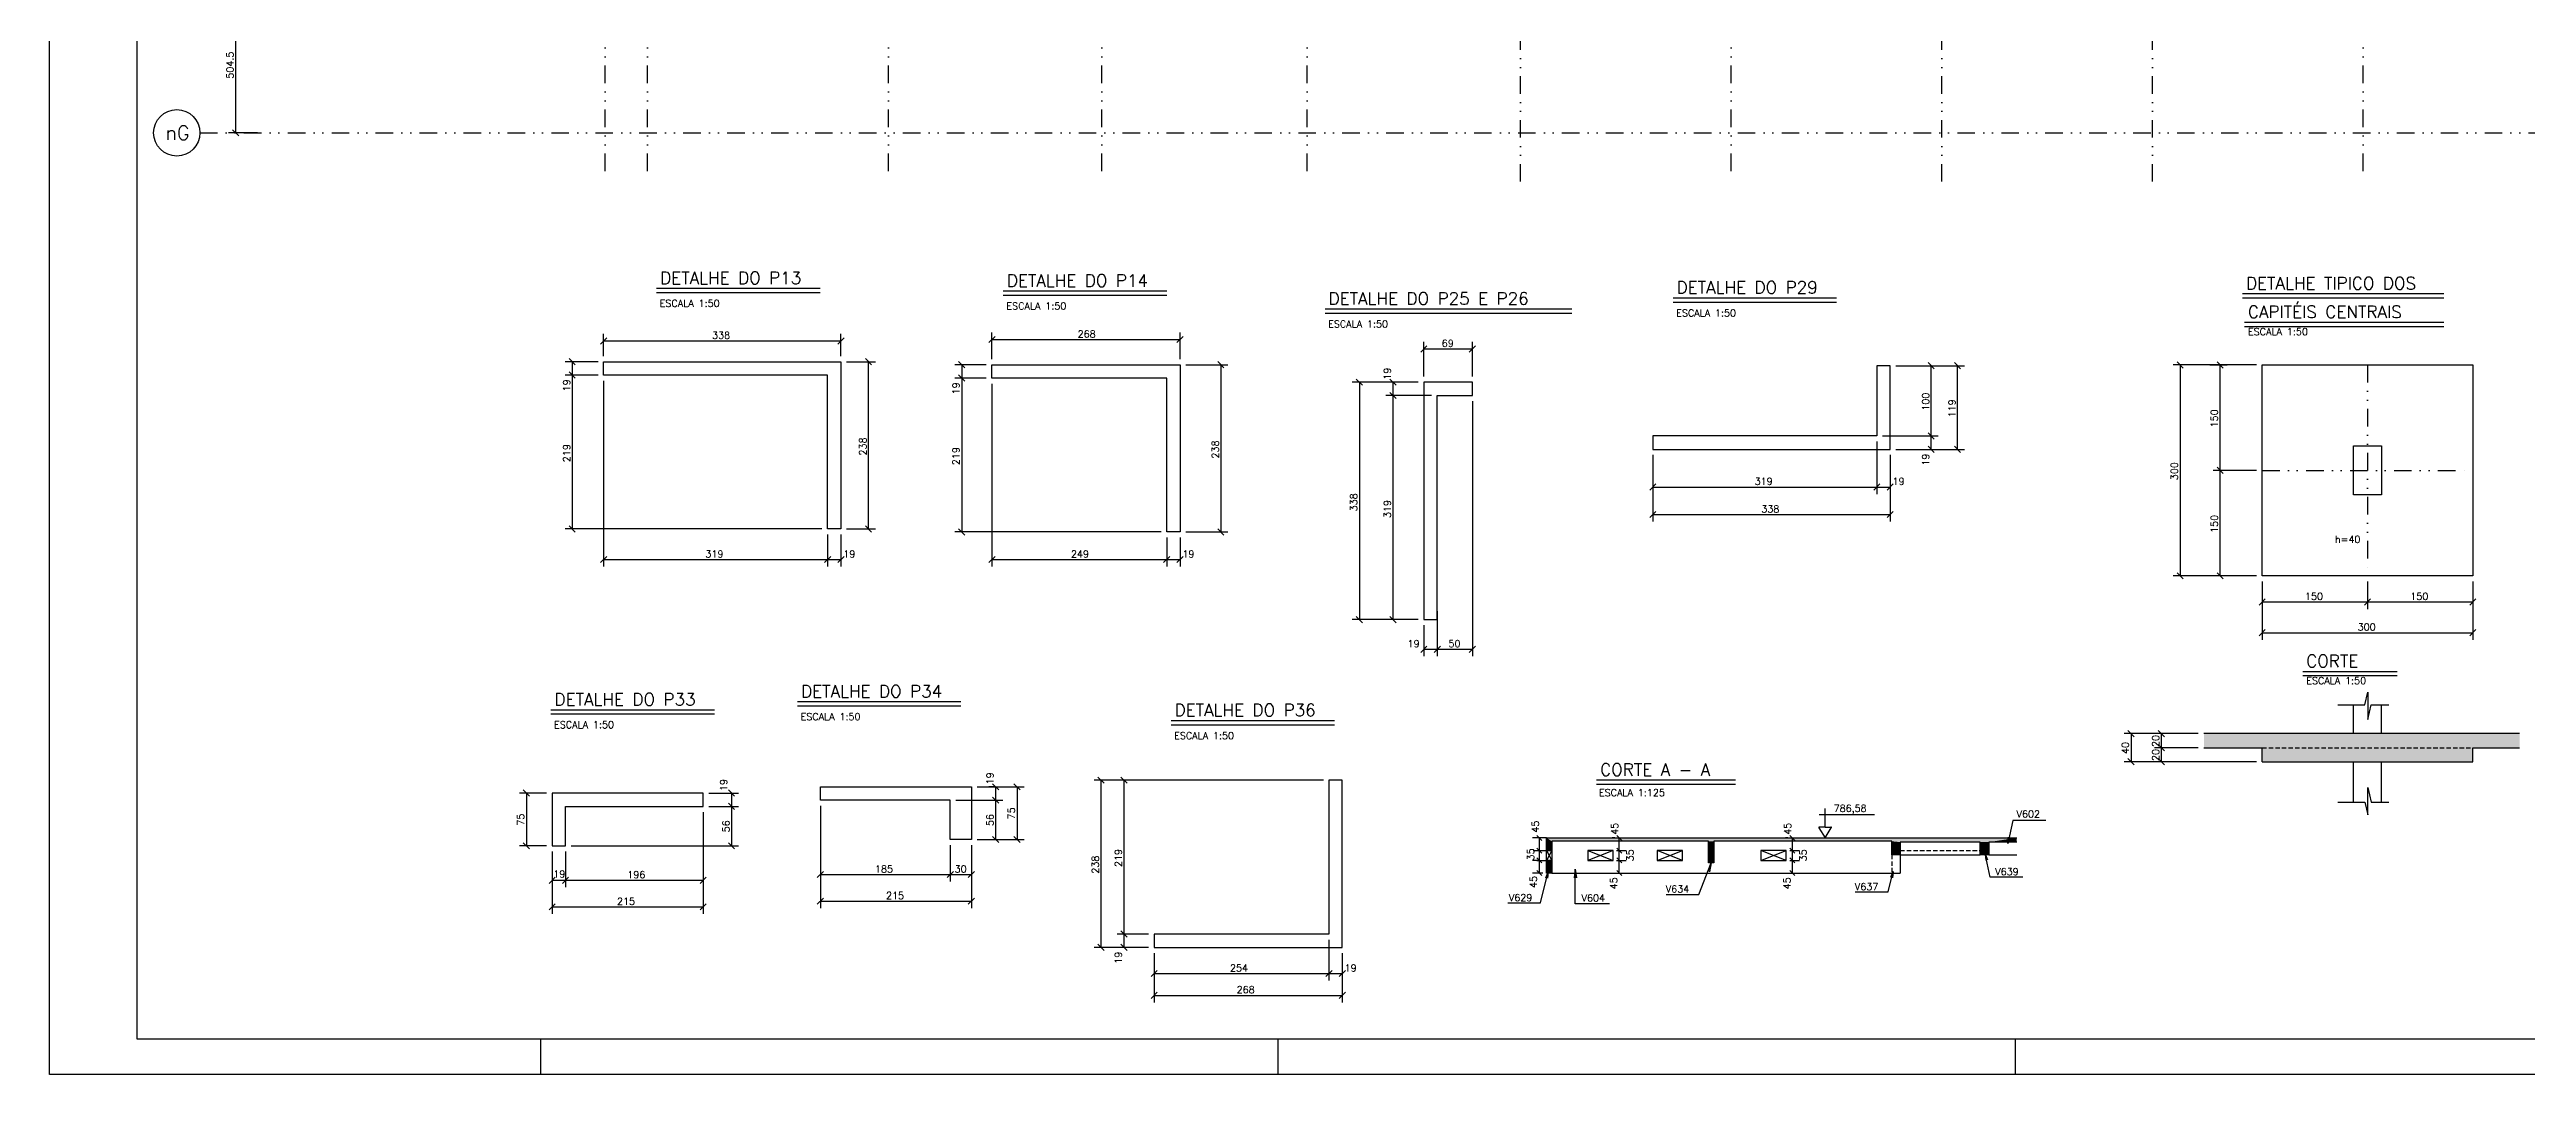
# Model space of a CAD drawing. Extents: x 552728 to 567603, y -747 to 9766.
# Drawn here: x 552728 to 561548, y -747 to 2899 of the extents above; entities that cross this region are included whole.
import ezdxf

# ---------------------------------------------------------------- set-up
doc = ezdxf.new("R2010")
doc.units = 0
doc.header["$LTSCALE"] = 125
doc.header["$MEASUREMENT"] = 0
doc.linetypes.add('DIVIDE', pattern=[1.25, 0.5, -0.25, 0, -0.25, 0, -0.25])
doc.linetypes.add('HIDDEN2', pattern=[0.1875, 0.125, -0.0625])
doc.layers.get('0').update_dxf_attribs({"linetype": 'CONTINUOUS'})
for name, color, linetype in [('205', 14, 'DIVIDE'), ('210', 11, 'HIDDEN2'), ('216', 7, 'CONTINUOUS'), ('220', 4, 'CONTINUOUS'), ('221', 5, 'CONTINUOUS'), ('222', 6, 'CONTINUOUS'), ('230', 3, 'CONTINUOUS'), ('238', 11, 'CONTINUOUS'), ('239', 4, 'CONTINUOUS'), ('250', 5, 'CONTINUOUS'), ('253', 253, 'CONTINUOUS')]:
    doc.layers.add(name, color=color, linetype=linetype)
doc.styles.get("Standard").update_dxf_attribs({"font": 'ROMANS.SHX'})

msp = doc.modelspace()

# ---------------------------------------------------------------- linework, layer by layer
for p, q in [((552728.1, -747), (552728.1, 9765.5)), ((559317.9, 34.6), (559317.9, -30.4)), ((559317.9, 34.6), (559602.9, 34.6)), ((558077.5, -30.4), (559317.9, -30.4)), ((554478.1, -747), (554478.1, -622)), ((557103.1, -747), (557103.1, -622)), ((559728.1, -747), (559728.1, -622)), ((567603.1, -747), (552728.1, -747))]:
    msp.add_line(p, q)
for points in [[(558205.4, 49.6), (558205.4, 14.6), (558295.4, 14.6), (558295.4, 49.6), (558205.4, 49.6)], [(558452.1, 49.6), (558452.1, 14.6), (558542.1, 14.6), (558542.1, 49.6), (558452.1, 49.6)], [(558822.1, 49.6), (558822.1, 14.6), (558912.1, 14.6), (558912.1, 49.6), (558822.1, 49.6)]]:
    msp.add_lwpolyline(points)
at = {"layer": '205'}
for p, q in [((554706.4, 2467), (554706.4, 9090.6)), ((555715.9, 2467), (555715.9, 9090.6)), ((556475.4, 2467), (556475.4, 9090.6)), ((557206.4, 2467), (557206.4, 9090.6)), ((557965.9, 2429.5), (557965.9, 9090.6)), ((558715.9, 2467), (558715.9, 9090.6)), ((559465.9, 2429.5), (559465.9, 9090.6)), ((560215.9, 2429.5), (560215.9, 9090.6)), ((560965.9, 2467), (560965.9, 9090.6)), ((554857.4, 2467), (554856.4, 6614.7)), ((553263.6, 2603.1), (562791.7, 2603.1)), ((560981.8, 1777.2), (560981.8, 1027.2)), ((560606.8, 1402.2), (561356.8, 1402.2))]:
    msp.add_line(p, q, dxfattribs=at)
at = {"layer": '210'}
for p, q in [((560606.8, 415.5), (561356.8, 415.5)), ((559287.9, 34.6), (559287.9, -30.4)), ((559317.9, 49.6), (559602.9, 49.6))]:
    msp.add_line(p, q, dxfattribs=at)
at = {"layer": '216'}
for p, q in [((553379.5, 2614.2), (553401.6, 2592.1)), ((554690.1, 1851.7), (554712.1, 1873.8)), ((555535.1, 1851.7), (555557.1, 1873.8)), ((556072.7, 1856.6), (556094.8, 1878.7)), ((556742.7, 1856.6), (556764.8, 1878.7)), ((554578.1, 1799.8), (554600.2, 1777.7)), ((555655.2, 1777.7), (555633.1, 1799.8)), ((555965.1, 1789.1), (555987.2, 1767)), ((556887.8, 1789.1), (556909.9, 1767)), ((557610.8, 1823.3), (557632.9, 1845.4)), ((557783.3, 1823.3), (557805.4, 1845.4)), ((559439.2, 1763.5), (559417.1, 1785.6)), ((559532.9, 1763.5), (559510.8, 1785.6)), ((560303.5, 1788.2), (560325.6, 1766.1)), ((560468, 1766.1), (560445.9, 1788.2)), ((554578.1, 1752.3), (554600.2, 1730.2)), ((554578.1, 1752.3), (554600.2, 1730.2)), ((555965.1, 1741.6), (555987.2, 1719.5)), ((555965.1, 1741.6), (555987.2, 1719.5)), ((557381, 1727.2), (557403.1, 1705.1)), ((557523, 1705.1), (557500.9, 1727.2)), ((557523, 1657.6), (557500.9, 1679.7)), ((557523, 1657.6), (557500.9, 1679.7)), ((559439.2, 1513.5), (559417.1, 1535.6)), ((559439.2, 1513.5), (559417.1, 1535.6)), ((559439.2, 1466), (559417.1, 1488.1)), ((559532.9, 1466), (559510.8, 1488.1)), ((560468, 1391.1), (560445.9, 1413.2)), ((560468, 1391.1), (560445.9, 1413.2)), ((558426, 1331.9), (558448.1, 1353.9)), ((559223.5, 1331.9), (559245.6, 1353.9)), ((559223.5, 1331.9), (559245.6, 1353.9)), ((559271, 1331.9), (559293.1, 1353.9)), ((558426, 1234.3), (558448.1, 1256.4)), ((559271, 1234.3), (559293.1, 1256.4)), ((554578.1, 1204.8), (554600.2, 1182.7)), ((555655.2, 1182.7), (555633.1, 1204.8)), ((555965.1, 1194.1), (555987.2, 1172)), ((556887.8, 1194.1), (556909.9, 1172)), ((554690.1, 1073.9), (554712.1, 1096)), ((555487.6, 1073.9), (555509.6, 1096)), ((555487.6, 1073.9), (555509.6, 1096)), ((555535.1, 1073.9), (555557.1, 1096)), ((556072.7, 1074.1), (556094.8, 1096.2)), ((556695.2, 1074.1), (556717.3, 1096.2)), ((556695.2, 1074.1), (556717.3, 1096.2)), ((556742.7, 1074.1), (556764.8, 1096.2)), ((560303.5, 1038.2), (560325.6, 1016.1)), ((560468, 1016.1), (560445.9, 1038.2)), ((557381, 882.2), (557403.1, 860.1)), ((557523, 860.1), (557500.9, 882.2)), ((560595.7, 922.9), (560617.8, 945)), ((560970.7, 922.9), (560992.8, 945)), ((560970.7, 922.9), (560992.8, 945)), ((561345.7, 922.9), (561367.8, 945)), ((560595.7, 813.4), (560617.8, 835.5)), ((561345.7, 813.4), (561367.8, 835.5)), ((557610.8, 754.6), (557632.9, 776.7)), ((557658.3, 754.6), (557680.4, 776.7)), ((557658.3, 754.6), (557680.4, 776.7)), ((557783.3, 754.6), (557805.4, 776.7)), ((560128.7, 476.5), (560150.8, 454.4)), ((560259, 454.4), (560236.9, 476.5)), ((560128.7, 376.5), (560150.8, 354.4)), ((560259, 404.4), (560236.9, 426.5)), ((560259, 404.4), (560236.9, 426.5)), ((560259, 354.4), (560236.9, 376.5)), ((554415.1, 265.1), (554437.2, 243)), ((555145.5, 265.1), (555167.6, 243)), ((556108.4, 265.3), (556086.3, 287.4)), ((556162.1, 287.4), (556184.2, 265.3)), ((556483.5, 288.8), (556461.4, 310.9)), ((556565.4, 288.8), (556543.3, 310.9)), ((555145.5, 217.6), (555167.6, 195.5)), ((555145.5, 217.6), (555167.6, 195.5)), ((556108.4, 217.8), (556086.3, 239.9)), ((556108.4, 217.8), (556086.3, 239.9)), ((556108.4, 77.8), (556086.3, 99.9)), ((556162.1, 99.9), (556184.2, 77.8)), ((554415.1, 77.6), (554437.2, 55.5)), ((555145.5, 77.6), (555167.6, 55.5)), ((554506.8, -67.2), (554528.9, -45.1)), ((554554.3, -67.2), (554576.4, -45.1)), ((554554.3, -67.2), (554576.4, -45.1)), ((555044.3, -67.2), (555066.4, -45.1)), ((555462, -46.9), (555484.1, -24.8)), ((555924.5, -46.9), (555946.6, -24.8)), ((555924.5, -46.9), (555946.6, -24.8)), ((555999.5, -46.9), (556021.6, -24.8)), ((554506.8, -161.6), (554528.9, -139.5)), ((555044.3, -161.6), (555066.4, -139.5)), ((555462, -141.4), (555484.1, -119.3)), ((555999.5, -141.4), (556021.6, -119.3)), ((556565.4, -258.7), (556543.3, -236.6)), ((556565.4, -258.7), (556543.3, -236.6)), ((556483.5, -306.2), (556461.4, -284.1)), ((556565.4, -306.2), (556543.3, -284.1)), ((556650.3, -398.9), (556672.4, -376.8)), ((557272.8, -398.9), (557294.9, -376.8)), ((557272.8, -398.9), (557294.9, -376.8)), ((557320.3, -398.9), (557342.4, -376.8)), ((556650.3, -476.8), (556672.4, -454.7)), ((557320.3, -476.8), (557342.4, -454.7))]:
    msp.add_line(p, q, dxfattribs=at)
at = {"layer": '216', "linetype": 'Continuous'}
for p, q in [((558042.2, 85.7), (558024.5, 103.4)), ((558058.4, 94.6), (558058.4, 94.6)), ((558326.4, 85.7), (558308.7, 103.4)), ((558326.5, 94.6), (558326.5, 94.6)), ((558943.1, 85.7), (558925.4, 103.4)), ((558943.2, 94.6), (558943.2, 94.6)), ((558011.1, 49.6), (558011.1, 49.6)), ((558011.1, 49.6), (558011.1, 49.6)), ((558011.1, 14.6), (558011.1, 14.6)), ((558042.2, 40.7), (558024.5, 58.4)), ((558042.2, 40.7), (558024.5, 58.4)), ((558042.2, 5.7), (558024.5, 23.4)), ((558042.2, 5.7), (558024.5, 23.4)), ((558041, 14.6), (558041, 14.6)), ((558295.4, 49.6), (558295.4, 49.6)), ((558295.4, 49.6), (558295.4, 49.6)), ((558295.4, 14.6), (558295.4, 14.6)), ((558295.4, 14.6), (558295.4, 14.6)), ((558326.4, 40.7), (558308.7, 58.4)), ((558326.4, 40.7), (558308.7, 58.4)), ((558326.4, 5.7), (558308.7, 23.4)), ((558326.4, 5.7), (558308.7, 23.4)), ((558912.1, 49.6), (558912.1, 49.6)), ((558912.1, 49.6), (558912.1, 49.6)), ((558912.1, 14.6), (558912.1, 14.6)), ((558912.1, 14.6), (558912.1, 14.6)), ((558943.1, 40.7), (558925.4, 58.4)), ((558943.1, 40.7), (558925.4, 58.4)), ((558943.1, 5.7), (558925.4, 23.4)), ((558943.1, 5.7), (558925.4, 23.4)), ((558042.2, -39.3), (558024.5, -21.6)), ((558058.4, -30.4), (558058.4, -30.4)), ((558306.7, -30.4), (558306.7, -30.4)), ((558326.4, -39.3), (558308.7, -21.6)), ((558923.4, -30.4), (558923.4, -30.4)), ((558943.1, -39.3), (558925.4, -21.6))]:
    msp.add_line(p, q, dxfattribs=at)
at = {"layer": '220'}
for p, q in [((561523.1, 465.5), (560399.1, 465.5)), ((560399.1, 415.5), (560606.8, 415.5)), ((560606.8, 365.5), (560606.8, 415.5)), ((560606.8, 365.5), (561356.8, 365.5)), ((561356.8, 415.5), (561523.1, 415.5)), ((561356.8, 365.5), (561356.8, 415.5))]:
    msp.add_line(p, q, dxfattribs=at)
for points in [[(555546.1, 1788.7), (555546.1, 1193.7), (555498.6, 1193.7), (555498.6, 1741.2), (554701.1, 1741.2), (554701.1, 1788.7), (555546.1, 1788.7)], [(556753.7, 1778.1), (556753.7, 1183.1), (556706.2, 1183.1), (556706.2, 1730.6), (556083.7, 1730.6), (556083.7, 1778.1), (556753.7, 1778.1)], [(558437.1, 1524.5), (558437.1, 1477), (559282.1, 1477), (559282.1, 1774.5), (559234.6, 1774.5), (559234.6, 1524.5), (558437.1, 1524.5)], [(557669.4, 921.1), (557669.4, 921.1), (557669.4, 1668.6), (557794.4, 1668.6), (557794.4, 1716.1), (557621.9, 1716.1), (557621.9, 871.1), (557669.4, 871.1), (557669.4, 921.1)], [(560931.8, 1489.7), (561031.8, 1489.7), (561031.8, 1314.7), (560931.8, 1314.7), (560931.8, 1489.7)], [(555935.6, 228.9), (555473.1, 228.9), (555473.1, 276.4), (556010.6, 276.4), (556010.6, 88.9), (555935.6, 88.9), (555935.6, 228.9)], [(557331.3, -295.1), (557331.3, 299.9), (557283.8, 299.9), (557283.8, -247.6), (556661.3, -247.6), (556661.3, -295.1), (557331.3, -295.1)], [(554565.3, 206.6), (555055.3, 206.6), (555055.3, 254.1), (554517.8, 254.1), (554517.8, 66.6), (554565.3, 66.6), (554565.3, 206.6)]]:
    msp.add_lwpolyline(points, dxfattribs=at)
at = {"layer": '221'}
for p, q in [((554889.8, 2035.3), (555471.8, 2035.3)), ((556124.3, 2025.7), (556706.3, 2025.7)), ((557269.9, 1961.9), (558148.9, 1961.9)), ((558509.1, 2001.2), (559091.1, 2001.2)), ((560536.6, 2016.2), (561254, 2016.2)), ((560543.5, 1914.4), (561254, 1914.4)), ((560751, 672.2), (561086.9, 672.2)), ((554513.7, 535.5), (555095.7, 535.5)), ((555391.6, 564.5), (555973.6, 564.5)), ((556721.6, 497.4), (557303.6, 497.4)), ((558236.8, 285.7), (558731.2, 285.7))]:
    msp.add_line(p, q, dxfattribs=at)
msp.add_circle((553181, 2603.1), 82.5, dxfattribs=at)
at = {"layer": '222'}
for p, q in [((553040.6, -622), (553040.6, 9640.5)), ((554889.8, 2050.3), (555471.8, 2050.3)), ((556124.3, 2040.7), (556706.3, 2040.7)), ((560536.6, 2031.2), (561254, 2031.2)), ((557269.9, 1976.9), (558148.9, 1976.9)), ((558509.1, 2016.2), (559091.1, 2016.2)), ((560543.5, 1929.4), (561254, 1929.4)), ((560751, 687.2), (561086.9, 687.2)), ((554513.7, 550.5), (555095.7, 550.5)), ((555391.6, 579.5), (555973.6, 579.5)), ((556721.6, 512.4), (557303.6, 512.4)), ((558236.8, 300.7), (558731.2, 300.7)), ((567478.1, -622), (553040.6, -622))]:
    msp.add_line(p, q, dxfattribs=at)
at = {"layer": '230'}
for p, q in [((559029.8, 178.3), (559226.1, 178.3)), ((559050.2, 133.3), (559050.2, 198.8)), ((559027.9, 129.9), (559050.2, 94.6)), ((559050.2, 133.3), (559029.8, 133.3)), ((559050.2, 94.6), (559072.6, 129.9)), ((559050.3, 133.3), (559070.7, 133.3))]:
    msp.add_line(p, q, dxfattribs=at)
for centre, start, end in [((559029.8, 131.1), 90, 212.37697), ((559070.7, 131.1), 327.62772, 90)]:
    msp.add_arc(centre, 2.25, start, end, dxfattribs=at)
at = {"layer": '238'}
for p, q in [((560931.8, 465.5), (560931.8, 567.8)), ((561031.8, 465.5), (561031.8, 567.8)), ((560931.8, 222.1), (560931.8, 365.5)), ((561031.8, 222.1), (561031.8, 365.5))]:
    msp.add_line(p, q, dxfattribs=at)
msp.add_lwpolyline([(560606.8, 1777.2), (561356.8, 1777.2), (561356.8, 1027.2), (560606.8, 1027.2), (560606.8, 1777.2)], dxfattribs=at)
at = {"layer": '239'}
for p, q in [((558058.4, -30.5), (558058.4, 94.6)), ((558058.4, 94.6), (559732.9, 94.6)), ((558058.4, 49.2), (558077.4, 49.2)), ((558077.4, 14.2), (558058.4, 14.2)), ((558635.4, 82.6), (558077.4, 82.6)), ((558077.4, 82.6), (558077.4, 67.4)), ((558077.4, 67.4), (558077.4, -30.5)), ((558635.4, 5.6), (558635.4, 82.6)), ((558654.4, 5.6), (558635.4, 5.6)), ((559287.9, 82.6), (558654.4, 82.6)), ((558654.4, 82.6), (558654.4, 5.6)), ((559287.9, 34.6), (559287.9, 82.6)), ((559317.9, 34.6), (559287.9, 34.6)), ((559602.9, 79.6), (559317.9, 79.6)), ((559317.9, 79.6), (559317.9, 34.6)), ((559602.9, 34.6), (559602.9, 79.6)), ((559632.9, 34.6), (559602.9, 34.6)), ((559732.9, 79.6), (559632.9, 79.6)), ((559632.9, 79.6), (559632.9, 34.6)), ((558077.4, -30.5), (558058.4, -30.5))]:
    msp.add_line(p, q, dxfattribs=at)
at = {"layer": '250'}
for p, q in [((553390.5, 3107.6), (553390.5, 2603.1)), ((553468.1, 2603.1), (553365.5, 2603.1)), ((554701.1, 1808.7), (554701.1, 1887.8)), ((554701.1, 1862.8), (555546.1, 1862.8)), ((555546.1, 1808.7), (555546.1, 1887.8)), ((556083.7, 1798.1), (556083.7, 1892.7)), ((556083.7, 1867.7), (556753.7, 1867.7)), ((556753.7, 1798.1), (556753.7, 1892.7)), ((557621.9, 1736.1), (557621.9, 1859.3)), ((557794.4, 1736.1), (557794.4, 1859.3)), ((554681.1, 1788.7), (554564.1, 1788.7)), ((554589.1, 1788.7), (554589.1, 1741.2)), ((555566.1, 1788.7), (555669.1, 1788.7)), ((555644.1, 1193.7), (555644.1, 1788.7)), ((556063.7, 1778.1), (555951.1, 1778.1)), ((555976.1, 1778.1), (555976.1, 1730.6)), ((556773.7, 1778.1), (556923.9, 1778.1)), ((556898.9, 1778.1), (556898.9, 1183.1)), ((557621.9, 1834.3), (557794.4, 1834.3)), ((559302.1, 1774.5), (559546.8, 1774.5)), ((559428.1, 1524.5), (559428.1, 1774.5)), ((559435.5, 1774.5), (559453.1, 1774.5)), ((559521.8, 1477), (559521.8, 1774.5)), ((560586.8, 1777.2), (560289.5, 1777.2)), ((560314.5, 1777.2), (560314.5, 1027.2)), ((560420, 1777.2), (560481.9, 1777.2)), ((560456.9, 1402.2), (560456.9, 1777.2)), ((554681.1, 1741.2), (554564.1, 1741.2)), ((554589.1, 1741.2), (554589.1, 1193.7)), ((554701.1, 1721.2), (554701.1, 1059.9)), ((556063.7, 1730.6), (555951.1, 1730.6)), ((555976.1, 1730.6), (555976.1, 1183.1)), ((556083.7, 1710.6), (556083.7, 1060.1)), ((557601.9, 1716.1), (557367, 1716.1)), ((557392, 1716.1), (557392, 871.1)), ((557511.1, 1716.1), (557486.9, 1716.1)), ((557511.9, 1668.6), (557511.9, 1716.1)), ((557649.4, 1668.6), (557486.9, 1668.6)), ((557511.9, 871.1), (557511.9, 1668.6)), ((557794.4, 1648.6), (557794.4, 740.7)), ((559234.6, 1504.5), (559234.6, 1317.9)), ((559254.6, 1524.5), (559453.1, 1524.5)), ((559428.1, 1477), (559428.1, 1524.5)), ((558437.1, 1457), (558437.1, 1220.3)), ((558437.1, 1457), (558437.1, 1317.9)), ((559282.1, 1457), (559282.1, 1220.3)), ((559302.1, 1477), (559546.8, 1477)), ((559322.1, 1477), (559453.1, 1477)), ((558437.1, 1342.9), (559234.6, 1342.9)), ((559234.6, 1342.9), (559282.1, 1342.9)), ((559282.1, 1344), (559282.1, 1317.9)), ((560586.8, 1402.2), (560431.9, 1402.2)), ((560456.9, 1027.2), (560456.9, 1402.2)), ((558437.1, 1245.3), (559282.1, 1245.3)), ((555478.6, 1193.7), (554564.1, 1193.7)), ((555498.6, 1173.7), (555498.6, 1059.9)), ((555546.1, 1173.7), (555546.1, 1059.9)), ((555566.1, 1193.7), (555669.1, 1193.7)), ((556686.2, 1183.1), (555951.1, 1183.1)), ((556706.2, 1163.1), (556706.2, 1060.1)), ((556753.7, 1163.1), (556753.7, 1060.1)), ((556773.7, 1183.1), (556923.9, 1183.1)), ((554701.1, 1084.9), (555498.6, 1084.9)), ((555498.6, 1084.9), (555546.1, 1084.9)), ((556083.7, 1085.1), (556706.2, 1085.1)), ((556706.2, 1085.1), (556753.7, 1085.1)), ((560586.8, 1027.2), (560289.5, 1027.2)), ((560586.8, 1027.2), (560431.9, 1027.2)), ((560606.8, 1007.2), (560606.8, 799.4)), ((560606.8, 1007.2), (560606.8, 908.9)), ((560981.8, 1007.2), (560981.8, 908.9)), ((561356.8, 1007.2), (561356.8, 799.4)), ((557669.4, 901.1), (557669.4, 740.7)), ((560606.8, 933.9), (560981.8, 933.9)), ((560981.8, 933.9), (561356.8, 933.9)), ((561356.8, 951.1), (561356.8, 908.9)), ((557601.9, 871.1), (557367, 871.1)), ((557601.9, 871.1), (557486.9, 871.1)), ((557621.9, 851.1), (557621.9, 740.7)), ((560606.8, 824.4), (561356.8, 824.4)), ((557621.9, 765.7), (557669.4, 765.7)), ((557669.4, 765.7), (557794.4, 765.7)), ((560876.2, 567.8), (560972.2, 567.8)), ((560972.2, 567.8), (560982.8, 612.9)), ((560982.8, 612.9), (560982.8, 515.5)), ((560982.8, 515.5), (560994.3, 567.8)), ((560994.3, 567.8), (561057.6, 567.8)), ((560379.1, 465.5), (560114.8, 465.5)), ((560139.8, 465.5), (560139.8, 365.5)), ((560262.9, 465.5), (560222.9, 465.5)), ((560247.9, 415.5), (560247.9, 465.5)), ((560586.8, 365.5), (560114.8, 365.5)), ((560379.1, 415.5), (560222.9, 415.5)), ((560301.2, 365.5), (560222.9, 365.5)), ((560247.9, 365.5), (560247.9, 415.5)), ((556030.6, 276.4), (556198.2, 276.4)), ((556095.3, 276.4), (556072.3, 276.4)), ((556097.3, 228.9), (556097.3, 276.4)), ((556173.2, 276.4), (556173.2, 88.9)), ((557263.8, 299.9), (556447.5, 299.9)), ((556472.5, -295.1), (556472.5, 299.9)), ((556668.8, 299.9), (556529.3, 299.9)), ((556554.3, -247.6), (556554.3, 299.9)), ((560982.8, 177), (560982.8, 274.4)), ((560982.8, 274.4), (560994.3, 222.1)), ((554497.8, 254.1), (554401.1, 254.1)), ((554426.1, 254.1), (554426.1, 66.6)), ((555055.3, 186.6), (555055.3, -175.6)), ((555055.3, 186.6), (555055.3, -81.1)), ((555075.3, 254.1), (555181.5, 254.1)), ((555075.3, 206.6), (555181.5, 206.6)), ((555156.5, 254.1), (555156.5, 206.6)), ((555156.5, 206.6), (555156.5, 66.6)), ((555473.1, 208.9), (555473.1, -155.4)), ((555473.1, 208.9), (555473.1, -60.9)), ((555955.6, 228.9), (556122.3, 228.9)), ((556097.3, 88.9), (556097.3, 228.9)), ((560876.2, 222.1), (560972.2, 222.1)), ((560972.2, 222.1), (560982.8, 177)), ((560994.3, 222.1), (561057.6, 222.1)), ((556030.6, 88.9), (556198.2, 88.9)), ((556050.6, 88.9), (556122.3, 88.9)), ((554497.8, 66.6), (554401.1, 66.6)), ((554517.8, 46.6), (554517.8, -175.6)), ((554517.8, 46.6), (554517.8, -81.1)), ((554565.3, 46.6), (554565.3, -81.1)), ((554585.3, 66.6), (555181.5, 66.6)), ((555935.6, 68.9), (555935.6, -60.9)), ((556010.6, 68.9), (556010.6, -155.4)), ((558058.4, 49.2), (558077.4, 14.2)), ((558077.4, 49.2), (558058.4, 14.2)), ((558205.4, 49.6), (558295.4, 14.6)), ((558295.4, 49.6), (558205.4, 14.6)), ((558542.1, 14.6), (558452.1, 49.6)), ((558452.1, 14.6), (558542.1, 49.6)), ((558822.1, 14.6), (558912.1, 49.6)), ((558912.1, 14.6), (558822.1, 49.6)), ((559632.9, 34.6), (559732.9, 34.6)), ((554517.8, -56.1), (554565.3, -56.1)), ((554565.3, -56.1), (555055.3, -56.1)), ((555473.1, -35.9), (555935.6, -35.9)), ((555935.6, -35.9), (556010.6, -35.9)), ((556010.6, -54.9), (556010.6, -60.9)), ((554517.8, -150.6), (555055.3, -150.6)), ((555473.1, -130.4), (556010.6, -130.4)), ((556641.3, -247.6), (556529.3, -247.6)), ((556554.3, -295.1), (556554.3, -247.6)), ((556641.3, -295.1), (556447.5, -295.1)), ((556641.3, -295.1), (556529.3, -295.1)), ((556661.3, -315.1), (556661.3, -490.7)), ((556661.3, -315.1), (556661.3, -412.9)), ((557283.8, -267.6), (557283.8, -412.9)), ((557331.3, -315.1), (557331.3, -490.7)), ((556661.3, -387.9), (557283.8, -387.9)), ((557283.8, -387.9), (557331.3, -387.9)), ((557331.3, -387.9), (557331.3, -412.9)), ((556661.3, -465.7), (557331.3, -465.7))]:
    msp.add_line(p, q, dxfattribs=at)
at = {"layer": '250', "linetype": 'Continuous'}
for p, q in [((558058.4, 94.6), (558008.4, 94.6)), ((558033.4, 49.6), (558033.4, 94.6)), ((558301.5, 94.6), (558292.6, 94.6)), ((558317.6, 49.6), (558317.6, 94.6)), ((558918.2, 94.6), (558909.3, 94.6)), ((558934.3, 49.6), (558934.3, 94.6)), ((558028.5, 14.6), (558008.4, 14.6)), ((558011.1, 49.6), (558058.4, 49.6)), ((558023.6, 49.6), (558058.4, 49.6)), ((558023.6, 14.6), (558058.4, 14.6)), ((558033.4, 14.6), (558033.4, 49.6)), ((558033.4, -30.4), (558033.4, 14.6)), ((558307.9, 49.6), (558342.6, 49.6)), ((558307.9, 14.6), (558342.6, 14.6)), ((558307.9, 14.6), (558342.6, 14.6)), ((558317.6, 14.6), (558317.6, 49.6)), ((558317.6, -30.4), (558317.6, 14.6)), ((558320.4, 49.6), (558342.6, 49.6)), ((558924.6, 49.6), (558959.3, 49.6)), ((558924.6, 14.6), (558959.3, 14.6)), ((558924.6, 14.6), (558959.3, 14.6)), ((558934.3, 14.6), (558934.3, 49.6)), ((558934.3, -30.4), (558934.3, 14.6)), ((558937.1, 49.6), (558959.3, 49.6)), ((558045.9, -30.4), (558008.4, -30.4)), ((558319.2, -30.4), (558342.6, -30.4)), ((558935.9, -30.4), (558959.3, -30.4))]:
    msp.add_line(p, q, dxfattribs=at)
at = {"layer": '250'}
for points in [[(559836, 156.5), (559719.2, 156.5), (559701.4, 74.4), (559709.5, 95.2), (559701.4, 74.4), (559703.9, 97.3)], [(558484.4, -106.6), (558601.2, -106.6), (558644.9, 5.6), (558633.7, -24.3), (558644.9, 5.6), (558639.3, -26.4)], [(559755.1, -44.8), (559638.3, -44.8), (559620.5, 37.4), (559628.6, 16.5), (559620.5, 37.4), (559623, 14.4)], [(557920.5, -135.9), (558037.4, -135.9), (558064, -26.2), (558055.9, -47.1), (558064, -26.2), (558061.5, -49.1)], [(558282.4, -139.9), (558160.8, -139.9), (558160.8, -16.8), (558164.8, -47.8), (558160.8, -16.8), (558156.7, -47.8)], [(559157.8, -97.8), (559274.6, -97.8), (559292.3, -24.6), (559284.3, -45.5), (559292.3, -24.6), (559289.9, -47.6)]]:
    msp.add_lwpolyline(points, dxfattribs=at)
at = {"layer": '253'}
for points in [[(560399.1, 465.5), (560399.1, 415.5), (560606.8, 415.5)], [(560399.1, 465.5), (560606.8, 415.5), (561523.1, 465.5)], [(560606.8, 415.5), (561356.8, 415.5), (561523.1, 465.5)], [(561356.8, 415.5), (561523.1, 415.5), (561523.1, 465.5)], [(560606.8, 365.5), (561356.8, 365.5), (560606.8, 415.5)], [(561356.8, 365.5), (561356.8, 415.5), (560606.8, 415.5)], [(558077.4, 82.6), (558058.4, 49.6), (558058.4, 94.6)], [(558077.4, 82.6), (558058.4, 94.6), (559732.9, 94.6)], [(558077.4, 82.6), (559732.9, 94.6), (558635.4, 82.6)], [(558654.4, 82.6), (558635.4, 82.6), (559732.9, 94.6)], [(558654.4, 82.6), (559732.9, 94.6), (559287.9, 82.6)], [(559317.9, 79.6), (559287.9, 82.6), (559732.9, 94.6)], [(559317.9, 79.6), (559732.9, 94.6), (559602.9, 79.6)], [(559632.9, 79.6), (559602.9, 79.6), (559732.9, 94.6)], [(559632.9, 79.6), (559732.9, 94.6), (559732.9, 79.6)], [(558077.4, 82.6), (558077.4, 49.2), (558058.4, 49.6)], [(558058.4, -30.5), (558058.4, 14.2), (558077.4, 14.2)], [(558058.4, -30.5), (558077.4, 14.2), (558077.4, -30.5)], [(558654.4, 82.6), (558654.4, 5.6), (558635.4, 5.6)], [(558654.4, 82.6), (558635.4, 5.6), (558635.4, 82.6)], [(559317.9, 79.6), (559287.9, 34.6), (559287.9, 82.6)], [(559317.9, 79.6), (559317.9, 34.6), (559287.9, 34.6)], [(559632.9, 79.6), (559632.9, 34.6), (559602.9, 34.6)], [(559632.9, 79.6), (559602.9, 34.6), (559602.9, 79.6)], [(558058.4, -30.5), (558077.4, -30.5), (558058.4, -30.5)]]:
    msp.add_solid(points, dxfattribs=at)

# ---------------------------------------------------------------- texts
msp.add_text('786,58', height=24.75).set_placement((559081.2, 187))
at = {"layer": '216'}
for s, p in [('504.5', (553383, 2795.4)), ('19', (554581.6, 1682.9)), ('19', (555968.6, 1672.2)), ('19', (557504.4, 1724.5)), ('100', (559420.6, 1614.5)), ('119', (559514.3, 1590.8)), ('150', (560449.4, 1554.7)), ('238', (555636.6, 1455)), ('238', (556891.4, 1444.3)), ('219', (554581.6, 1431.2)), ('219', (555968.6, 1420.6)), ('19', (559420.6, 1418.7)), ('300', (560307, 1367.2)), ('338', (557384.5, 1256.1)), ('319', (557504.4, 1232.4)), ('150', (560449.4, 1179.7)), ('20', (560240.4, 418)), ('40', (560132.3, 393)), ('20', (560240.4, 368)), ('19', (555141.5, 261.5)), ('19', (556089.8, 284.7)), ('75', (554418.6, 137.8)), ('75', (556165.7, 160.1)), ('56', (555149, 114.1)), ('56', (556089.8, 136.4)), ('238', (556465, -32.6)), ('219', (556546.8, -8.9)), ('19', (556546.8, -353.5))]:
    msp.add_text(s, height=25, rotation=90, dxfattribs=at).set_placement(p)
for s, p in [('ESCALA 1:50', (554900.8, 1984.2)), ('ESCALA 1:50', (556135.4, 1974.6)), ('ESCALA 1:50', (558520.2, 1950.1)), ('338', (555087.4, 1870.3)), ('268', (556388.7, 1875.2)), ('ESCALA 1:50', (557280.9, 1910.8)), ('69', (557685.6, 1841.8)), ('ESCALA 1:50', (560556.3, 1883.6)), ('319', (558799.6, 1350.4)), ('19', (559290.4, 1350.4)), ('338', (558823.3, 1252.8)), ('h=40', (560865.7, 1144.8)), ('319', (555063.6, 1092.4)), ('19', (555554.4, 1092.4)), ('249', (556365, 1092.6)), ('19', (556762.1, 1092.6)), ('150', (560759.3, 941.4)), ('150', (561134.3, 941.4)), ('19', (557563.5, 773.2)), ('50', (557709.4, 773.2)), ('300', (560946.8, 831.9)), ('ESCALA 1:50', (560763.8, 641.3)), ('ESCALA 1:50', (555402.6, 513.4)), ('ESCALA 1:50', (554524.7, 484.4)), ('ESCALA 1:50', (556732.6, 446.3)), ('ESCALA 1:125', (558245.3, 242.6)), ('V602', (559732.2, 167.5)), ('19', (554521.9, -46.9)), ('196', (554785.3, -48.6)), ('185', (555667.3, -28.4)), ('30', (555950.6, -28.4)), ('V634', (558483.1, -99.9)), ('V637', (559156.5, -91.1)), ('V639', (559656.3, -38.1)), ('215', (554748.9, -143.1)), ('215', (555706.8, -122.9)), ('V629', (557924.6, -130.3)), ('V604', (558183.4, -131.7)), ('254', (556931.3, -380.4)), ('268', (556955.1, -458.2)), ('19', (557339.7, -380.4))]:
    msp.add_text(s, height=25, dxfattribs=at).set_placement(p)
at = {"layer": '216', "linetype": 'Continuous'}
for s, p in [('45', (558030.7, 113)), ('45', (558313.2, 105.3)), ('45', (558929.9, 105.3)), ('35', (558014.1, 14.2)), ('35', (558367.7, 10.8)), ('35', (558984.4, 10.8)), ('45', (558023.9, -83.5)), ('45', (558310.1, -88.8)), ('45', (558926.8, -88.8))]:
    msp.add_text(s, height=25, rotation=90, dxfattribs=at).set_placement(p)
at = {"layer": '220'}
msp.add_text('nG', height=50, dxfattribs=at).set_placement((553140.8, 2578.3))
at = {"layer": '222'}
for s, p in [('DETALHE DO P13', (554902.3, 2065.3)), ('DETALHE DO P14', (556136.9, 2055.7)), ('DETALHE DO P25 E P26', (557282.4, 1991.9)), ('DETALHE DO P29', (558521.7, 2031.2)), ('DETALHE TIPICO DOS', (560549.1, 2046.2)), ('CAPITÉIS CENTRAIS', (560556, 1944.4)), ('CORTE', (560763.5, 702.2)), ('DETALHE DO P34', (555404.1, 594.5)), ('DETALHE DO P33', (554526.2, 565.5)), ('DETALHE DO P36', (556734.1, 527.4)), ('CORTE A - A', (558249.3, 315.7))]:
    msp.add_text(s, height=43.75, dxfattribs=at).set_placement(p)

doc.saveas('drawing.dxf')
